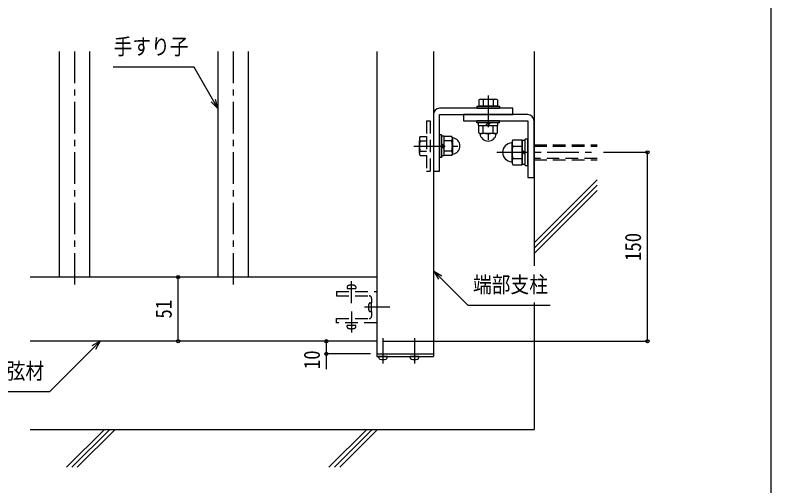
# Model space of a CAD drawing. Units: millimetres on the paper, scale 1:5. Extents: x -210 to 210, y -148 to 148.
# Drawn here: x 78 to 198, y -1 to 73.7 of the extents above; entities that cross this region are included whole.
import ezdxf
from ezdxf.enums import TextEntityAlignment as Align

# ---------------------------------------------------------------- set-up
doc = ezdxf.new("R2010")
doc.units = ezdxf.units.MM
doc.linetypes.add('CHAIN1', pattern=[8, 5, -1, 1, -1])
doc.linetypes.add('DASHED2', pattern=[3, 2, -1])
for name, color, linetype in [('0-3_04', 2, 'Continuous'), ('0-4_05', 3, 'Continuous'), ('0-5_06', 6, 'Continuous'), ('1-5_図枠1_1', 7, 'Continuous')]:
    doc.layers.add(name, color=color, linetype=linetype)
doc.styles.add('ＭＳ ゴシック', font='')
doc.styles.get('ＭＳ ゴシック').set_extended_font_data('MS Gothic')

msp = doc.modelspace()

# ---------------------------------------------------------------- linework, layer by layer
at = {"layer": '0-3_04'}
for p, q in [((84.999, 67.951), (84.999, 32.151)), ((89.799, 67.951), (89.799, 32.151)), ((110.199, 67.951), (110.199, 32.151)), ((114.999, 67.951), (114.999, 32.151)), ((135.399, 67.951), (135.399, 19.551)), ((144.399, 67.951), (144.399, 19.551)), ((160.399, 67.951), (160.399, 33.91)), ((170.399, 47.586), (160.399, 37.586)), ((170.399, 46.737), (160.399, 36.737)), ((160.399, 35.889), (170.399, 45.889)), ((135.399, 32.151), (80.399, 32.151)), ((160.399, 28.096), (160.399, 7.951)), ((135.399, 21.951), (80.399, 21.951)), ((135.399, 19.951), (144.399, 19.951)), ((135.399, 19.551), (144.399, 19.551)), ((135.719, 19.327), (135.699, 19.551)), ((137.099, 19.551), (135.699, 19.551)), ((137.08, 19.327), (137.099, 19.551)), ((140.719, 19.327), (140.699, 19.551)), ((142.099, 19.551), (140.699, 19.551)), ((142.08, 19.327), (142.099, 19.551)), ((80.399, 7.951), (160.399, 7.951)), ((92.16, 7.951), (86.16, 1.951)), ((93.009, 7.951), (87.009, 1.951)), ((87.857, 1.951), (93.857, 7.951)), ((133.828, 7.951), (127.828, 1.951)), ((134.677, 7.951), (128.677, 1.951)), ((129.525, 1.951), (135.525, 7.951))]:
    msp.add_line(p, q, dxfattribs=at)
at = {"layer": '0-3_04', "linetype": 'CHAIN1'}
for p, q in [((87.399, 67.951), (87.399, 30.153)), ((112.599, 67.951), (112.599, 30.153)), ((131.399, 28.014), (131.399, 31.468)), ((131.399, 26.686), (131.399, 23.333)), ((137.474, 27.351), (133.482, 27.351)), ((136.399, 22.425), (136.399, 18.433)), ((141.399, 22.425), (141.399, 18.433))]:
    msp.add_line(p, q, dxfattribs=at)
at = {"layer": '0-3_04', "linetype": 'DASHED2'}
for p, q in [((130.719, 30.575), (130.699, 30.351)), ((130.699, 30.351), (132.099, 30.351)), ((132.08, 30.575), (132.099, 30.351)), ((134.375, 28.031), (134.599, 28.051)), ((134.599, 28.751), (134.599, 28.051)), ((134.599, 26.651), (134.599, 28.051)), ((134.375, 26.671), (134.599, 26.651)), ((134.599, 26.651), (134.599, 25.951)), ((128.999, 25.551), (134.199, 25.551)), ((130.719, 24.227), (130.699, 24.451)), ((132.099, 24.451), (130.699, 24.451)), ((132.08, 24.227), (132.099, 24.451))]:
    msp.add_line(p, q, dxfattribs=at)
for points in [[(128.999, 29.851), (135.399, 29.851), (135.399, 24.851), (128.999, 24.851), (128.999, 25.551)], [(128.999, 29.851), (128.999, 29.151), (134.199, 29.151)]]:
    msp.add_lwpolyline(points, dxfattribs=at)
for centre, radius, start, end in [((130.978, 30.552), 0.26, 105.88085, 175), ((131.399, 29.071), 1.8, 74.11915, 105.88085), ((131.821, 30.552), 0.26, 5, 74.11915), ((134.199, 28.751), 0.4, 0, 90), ((135.879, 27.351), 1.8, 164.11915, 195.88085), ((134.398, 27.772), 0.26, 95, 164.11915), ((134.398, 26.93), 0.26, 195.88085, 265), ((134.199, 25.951), 0.4, 270, 360), ((130.978, 24.25), 0.26, 185, 254.11915), ((131.821, 24.25), 0.26, 285.88085, 355), ((131.399, 25.731), 1.8, 254.11915, 285.88085)]:
    msp.add_arc(centre, radius, start, end, dxfattribs=at)
at = {"layer": '0-3_04'}
for centre, radius, start, end in [((135.978, 19.35), 0.26, 185, 254.11915), ((136.821, 19.35), 0.26, 285.88085, 355), ((140.978, 19.35), 0.26, 185, 254.11915), ((141.821, 19.35), 0.26, 285.88085, 355), ((136.399, 20.831), 1.8, 254.11915, 285.88085), ((141.399, 20.831), 1.8, 254.11915, 285.88085)]:
    msp.add_arc(centre, radius, start, end, dxfattribs=at)
at = {"layer": '0-4_05'}
for p, q in [((151.599, 60.269), (151.599, 59.271)), ((151.949, 60.371), (154.249, 60.371)), ((152.299, 60.269), (152.299, 59.271)), ((153.899, 60.269), (153.899, 59.271)), ((151.299, 59.271), (154.899, 59.271)), ((151.299, 59.271), (151.299, 58.951)), ((151.299, 58.951), (154.899, 58.951)), ((154.899, 59.271), (154.899, 58.951)), ((144.399, 57.951), (144.399, 48.951)), ((159.399, 57.951), (149.199, 57.951)), ((154.899, 56.951), (151.299, 56.951)), ((151.299, 56.631), (151.299, 56.951)), ((154.899, 56.631), (151.299, 56.631)), ((151.559, 56.231), (151.559, 56.631)), ((154.639, 56.631), (151.559, 56.631)), ((153.099, 56.631), (152.699, 56.231)), ((153.099, 56.231), (153.499, 56.631)), ((154.639, 56.231), (154.639, 56.631)), ((154.899, 56.631), (154.899, 56.951)), ((160.399, 47.951), (160.399, 56.951)), ((151.559, 56.231), (154.639, 56.231)), ((151.559, 56.231), (154.639, 56.231)), ((151.599, 55.033), (151.599, 56.231)), ((152.299, 55.033), (152.299, 56.231)), ((153.899, 55.033), (153.899, 56.231)), ((154.599, 55.033), (154.599, 56.231)), ((145.399, 54.751), (145.399, 51.151)), ((145.719, 54.751), (145.399, 54.751)), ((145.719, 54.751), (145.719, 51.151)), ((146.119, 54.491), (145.719, 54.491)), ((145.719, 54.491), (145.719, 51.411)), ((146.119, 51.411), (146.119, 54.491)), ((146.119, 51.411), (146.119, 54.491)), ((147.318, 54.451), (146.119, 54.451)), ((147.419, 54.101), (147.419, 51.801)), ((154.249, 54.931), (151.949, 54.931)), ((159.399, 54.051), (158.999, 54.051)), ((158.999, 49.851), (158.999, 54.051)), ((146.119, 52.951), (145.719, 53.351)), ((145.719, 52.951), (146.119, 52.551)), ((147.318, 53.751), (146.119, 53.751)), ((156.899, 50.471), (156.899, 53.431)), ((157.026, 53.911), (158.499, 53.911)), ((157.026, 52.951), (158.499, 52.951)), ((158.499, 49.991), (158.499, 53.911)), ((147.318, 52.151), (146.119, 52.151)), ((158.999, 51.951), (158.499, 52.24)), ((158.499, 51.951), (158.999, 51.662)), ((145.719, 51.151), (145.399, 51.151)), ((146.119, 51.411), (145.719, 51.411)), ((147.318, 51.451), (146.119, 51.451)), ((157.026, 50.951), (158.499, 50.951)), ((157.026, 49.991), (158.499, 49.991))]:
    msp.add_line(p, q, dxfattribs=at)
at = {"layer": '0-4_05', "linetype": 'CHAIN1'}
for p, q in [((153.099, 60.951), (153.099, 53.23)), ((141.289, 52.951), (149.173, 52.951)), ((154.497, 51.951), (170.399, 51.951))]:
    msp.add_line(p, q, dxfattribs=at)
at = {"layer": '0-4_05', "linetype": 'DASHED2'}
for p, q in [((143.299, 56.951), (143.899, 56.951)), ((143.299, 56.951), (143.299, 54.451)), ((143.899, 56.951), (143.899, 48.951)), ((142.199, 51.801), (142.199, 54.101)), ((142.301, 53.751), (143.299, 53.751)), ((160.399, 53.151), (170.399, 53.151)), ((160.399, 52.951), (170.399, 52.951)), ((142.301, 52.151), (143.299, 52.151)), ((142.301, 51.451), (143.299, 51.451)), ((143.299, 51.451), (143.299, 48.951)), ((170.399, 50.951), (160.399, 50.951)), ((160.399, 50.751), (170.399, 50.751)), ((143.299, 48.951), (143.899, 48.951))]:
    msp.add_line(p, q, dxfattribs=at)
at = {"layer": '0-4_05'}
for points in [[(154.599, 60.269), (154.599, 59.271), (151.599, 59.271)], [(144.399, 48.951), (145.399, 48.951), (145.399, 57.951), (156.999, 57.951), (156.999, 58.951), (145.399, 58.951)], [(149.199, 57.951), (149.199, 56.951), (159.399, 56.951), (159.399, 47.951), (160.399, 47.951)], [(158.999, 49.851), (159.399, 49.851), (159.399, 54.051)]]:
    msp.add_lwpolyline(points, dxfattribs=at)
at = {"layer": '0-4_05', "linetype": 'DASHED2'}
msp.add_lwpolyline([(142.301, 54.451), (143.299, 54.451), (143.299, 51.451)], dxfattribs=at)
at = {"layer": '0-4_05'}
msp.add_lwpolyline([(158.999, 50.071), (158.999, 53.831), (158.499, 53.831), (158.499, 50.071)], close=True, dxfattribs=at)
for centre, radius, start, end in [((151.949, 59.717), 0.654, 57.62146, 122.37855), ((153.099, 57.171), 3.2, 75.52248, 104.47751), ((154.249, 59.717), 0.654, 57.62144, 122.37856), ((145.399, 57.951), 1, 90, 180), ((159.399, 56.951), 1, 0, 90), ((146.766, 54.101), 0.654, 327.62146, 32.37855), ((147.48, 54.342), 0.1, 198.63268, 263.41689), ((147.319, 52.951), 1.3, 276.58311, 83.41689), ((151.949, 55.585), 0.654, 237.62144, 302.37856), ((151.708, 54.87), 0.1, 6.58311, 71.36734), ((153.099, 55.031), 1.3, 186.58311, 353.41689), ((153.099, 58.131), 3.2, 255.52248, 284.47751), ((154.249, 55.585), 0.654, 237.62146, 302.37855), ((154.49, 54.87), 0.1, 108.63268, 173.41689), ((144.219, 52.951), 3.2, 345.52248, 14.47751), ((156.899, 51.951), 1.5, 93.35221, 266.64779), ((156.806, 53.548), 0.1, 273.35221, 353.71108), ((160.899, 51.951), 4, 165.52248, 194.47751), ((157.87, 53.431), 0.971, 150.35643, 209.64357), ((146.766, 51.801), 0.654, 327.62144, 32.37856), ((147.48, 51.56), 0.1, 96.58311, 161.36734), ((156.806, 50.354), 0.1, 6.28893, 86.64779), ((157.87, 50.471), 0.971, 150.35645, 209.64356)]:
    msp.add_arc(centre, radius, start, end, dxfattribs=at)
at = {"layer": '0-4_05', "linetype": 'DASHED2'}
for centre, radius, start, end in [((142.853, 54.101), 0.654, 147.62144, 212.37856), ((145.399, 52.951), 3.2, 165.52248, 194.47751), ((142.853, 51.801), 0.654, 147.62146, 212.37855)]:
    msp.add_arc(centre, radius, start, end, dxfattribs=at)
at = {"layer": '0-5_06'}
for p, q in [((110.199, 58.913), (109.811, 60.361)), ((110.199, 58.913), (109.139, 59.973)), ((171.399, 51.951), (178.399, 51.951)), ((178.399, 21.951), (178.399, 51.951)), ((144.463, 33.092), (145.762, 32.342)), ((144.463, 33.092), (145.213, 31.793)), ((103.872, 21.951), (103.872, 32.151)), ((91.476, 21.951), (90.177, 21.201)), ((91.476, 21.951), (90.726, 20.652)), ((127.399, 21.951), (127.399, 17.528)), ((136.399, 21.951), (178.399, 21.951)), ((134.399, 19.951), (127.399, 19.951))]:
    msp.add_line(p, q, dxfattribs=at)
for points in [[(110.199, 58.913), (106.422, 65.454), (93.56, 65.454)], [(144.463, 33.092), (149.899, 27.656), (162.947, 27.656)], [(91.476, 21.951), (83.46, 13.935), (73.283, 13.935)]]:
    msp.add_lwpolyline(points, dxfattribs=at)
for centre in [(178.399, 51.951), (103.872, 32.151), (103.872, 21.951), (127.399, 21.951), (178.399, 21.951), (127.399, 19.951)]:
    msp.add_circle(centre, 0.25, dxfattribs=at)
at = {"layer": '1-5_図枠1_1'}
msp.add_line((198, 136.5), (198, -141.5), dxfattribs=at)

# ---------------------------------------------------------------- texts
at = {"layer": '0-5_06', "style": 'ＭＳ ゴシック', "width": 0.85}
for s, p in [('手すり子', (93.627, 66.69)), ('端部支柱', (150.694, 28.892)), ('下弦材', (73.665, 15.171))]:
    msp.add_text(s, height=2.566, dxfattribs=at).set_placement(p, align=Align.BOTTOM_LEFT)
for s, p in [('150', (178.149, 34.701)), ('51', (103.622, 25.551)), ('10', (127.149, 17.528))]:
    msp.add_text(s, height=2.566, rotation=90, dxfattribs=at).set_placement(p, align=Align.BOTTOM_LEFT)

doc.saveas('drawing.dxf')
